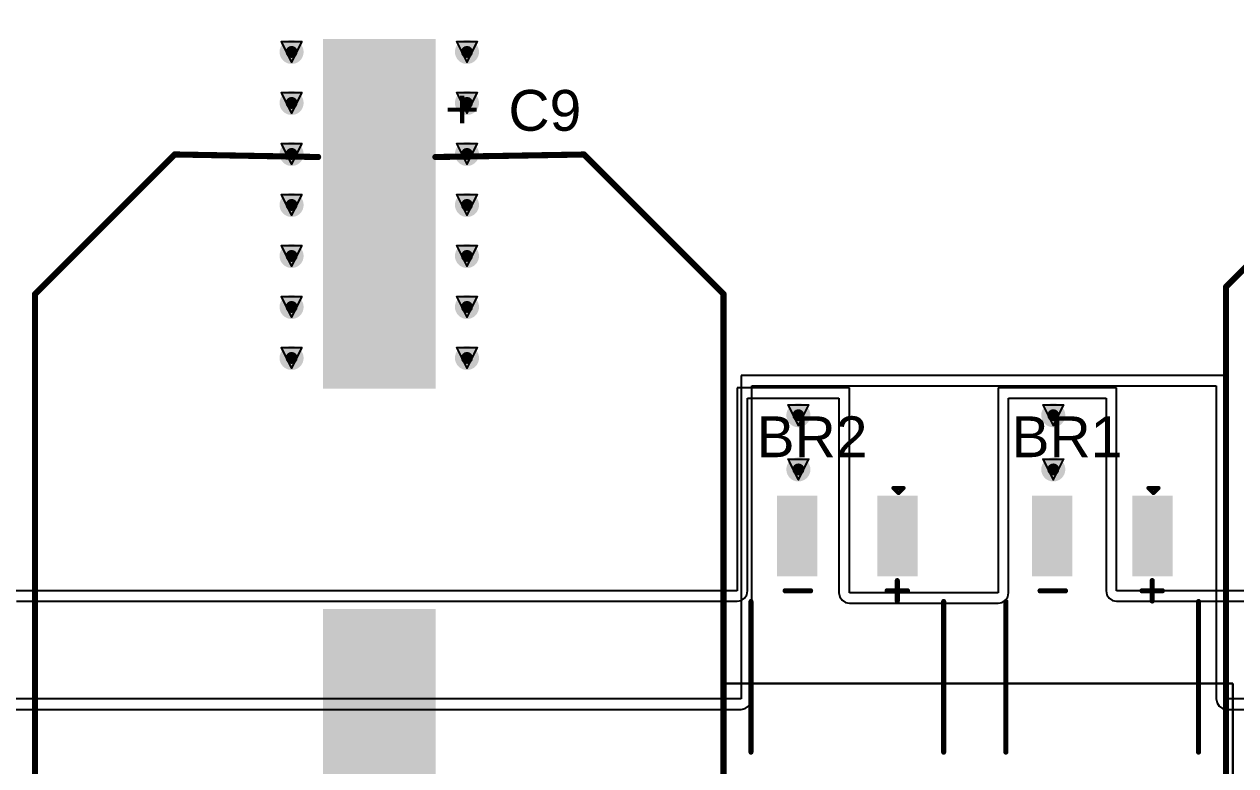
# Model space of a CAD drawing. Header units: inches. Extents: x -89 to 427, y -87 to 99.
# Drawn here: x -23.65 to 6.53, y 47.05 to 65.52 of the extents above; entities that cross this region are included whole.
import ezdxf

# ---------------------------------------------------------------- set-up
doc = ezdxf.new("R2010")
doc.units = ezdxf.units.IN
for name, color, linetype in [('Board_Outline', 56, 'Continuous'), ('Bottom Layer', 5, 'Continuous'), ('Drill Drawing', 1, 'Continuous'), ('Top Layer', 1, 'Continuous'), ('Top Overlay', 2, 'Continuous'), ('Top Paste', 8, 'Continuous'), ('Top Solder', 216, 'Continuous'), ('Via Holes', 16, 'Continuous')]:
    doc.layers.add(name, color=color, linetype=linetype)
doc.styles.add('Arial', font='', dxfattribs={"height": 0.2})
doc.styles.get('Arial').set_extended_font_data('Arial')

msp = doc.modelspace()

# ---------------------------------------------------------------- hatches: boundary and pattern name
at = {"layer": 'Bottom Layer'}
h = msp.add_hatch(color=5, dxfattribs=at)
edge = h.paths.add_edge_path()
edge.add_arc((-16.993, 64.828), 0.3, 0, 360)
h = msp.add_hatch(color=5, dxfattribs=at)
edge = h.paths.add_edge_path()
edge.add_arc((-12.624, 64.828), 0.3, 0, 360)
h = msp.add_hatch(color=5, dxfattribs=at)
edge = h.paths.add_edge_path()
edge.add_arc((-16.993, 63.558), 0.3, 0, 360)
h = msp.add_hatch(color=5, dxfattribs=at)
edge = h.paths.add_edge_path()
edge.add_arc((-12.624, 63.558), 0.3, 0, 360)
h = msp.add_hatch(color=5, dxfattribs=at)
edge = h.paths.add_edge_path()
edge.add_arc((-16.993, 62.288), 0.3, 0, 360)
h = msp.add_hatch(color=5, dxfattribs=at)
edge = h.paths.add_edge_path()
edge.add_arc((-12.624, 62.288), 0.3, 0, 360)
h = msp.add_hatch(color=5, dxfattribs=at)
edge = h.paths.add_edge_path()
edge.add_arc((-16.993, 61.018), 0.3, 0, 360)
h = msp.add_hatch(color=5, dxfattribs=at)
edge = h.paths.add_edge_path()
edge.add_arc((-12.624, 61.018), 0.3, 0, 360)
h = msp.add_hatch(color=5, dxfattribs=at)
edge = h.paths.add_edge_path()
edge.add_arc((-16.993, 59.748), 0.3, 0, 360)
h = msp.add_hatch(color=5, dxfattribs=at)
edge = h.paths.add_edge_path()
edge.add_arc((-12.624, 59.748), 0.3, 0, 360)
h = msp.add_hatch(color=5, dxfattribs=at)
edge = h.paths.add_edge_path()
edge.add_arc((-16.993, 58.478), 0.3, 0, 360)
h = msp.add_hatch(color=5, dxfattribs=at)
edge = h.paths.add_edge_path()
edge.add_arc((-12.624, 58.478), 0.3, 0, 360)
h = msp.add_hatch(color=5, dxfattribs=at)
edge = h.paths.add_edge_path()
edge.add_arc((-16.993, 57.208), 0.3, 0, 360)
h = msp.add_hatch(color=5, dxfattribs=at)
edge = h.paths.add_edge_path()
edge.add_arc((-12.624, 57.208), 0.3, 0, 360)
h = msp.add_hatch(color=5, dxfattribs=at)
edge = h.paths.add_edge_path()
edge.add_arc((-4.369, 55.782), 0.3, 0, 360)
h = msp.add_hatch(color=5, dxfattribs=at)
edge = h.paths.add_edge_path()
edge.add_arc((1.981, 55.782), 0.3, 0, 360)
h = msp.add_hatch(color=5, dxfattribs=at)
edge = h.paths.add_edge_path()
edge.add_arc((-4.369, 54.432), 0.3, 0, 360)
h = msp.add_hatch(color=5, dxfattribs=at)
edge = h.paths.add_edge_path()
edge.add_arc((1.981, 54.432), 0.3, 0, 360)
at = {"layer": 'Top Layer'}
h = msp.add_hatch(color=1, dxfattribs=at)
edge = h.paths.add_edge_path()
edge.add_arc((-16.993, 64.828), 0.3, 0, 360)
for points in [[(-13.508, 65.046), (-13.508, 56.546), (-16.108, 56.546), (-16.108, 65.046)], [(-4, 53.676), (-4, 51.876), (-4.8, 51.876), (-4.8, 53.676)], [(-1.5, 53.676), (-1.5, 51.876), (-2.3, 51.876), (-2.3, 53.676)], [(2.35, 53.676), (2.35, 51.876), (1.55, 51.876), (1.55, 53.676)], [(4.85, 53.676), (4.85, 51.876), (4.05, 51.876), (4.05, 53.676)], [(-13.508, 50.859), (-13.508, 42.359), (-16.108, 42.359), (-16.108, 50.859)]]:
    msp.add_hatch(color=1, dxfattribs=at).paths.add_polyline_path(points)
h = msp.add_hatch(color=1, dxfattribs=at)
edge = h.paths.add_edge_path()
edge.add_arc((-12.624, 64.828), 0.3, 0, 360)
h = msp.add_hatch(color=1, dxfattribs=at)
edge = h.paths.add_edge_path()
edge.add_arc((-16.993, 63.558), 0.3, 0, 360)
h = msp.add_hatch(color=1, dxfattribs=at)
edge = h.paths.add_edge_path()
edge.add_arc((-12.624, 63.558), 0.3, 0, 360)
h = msp.add_hatch(color=1, dxfattribs=at)
edge = h.paths.add_edge_path()
edge.add_arc((-16.993, 62.288), 0.3, 0, 360)
h = msp.add_hatch(color=1, dxfattribs=at)
edge = h.paths.add_edge_path()
edge.add_arc((-12.624, 62.288), 0.3, 0, 360)
h = msp.add_hatch(color=1, dxfattribs=at)
edge = h.paths.add_edge_path()
edge.add_arc((-16.993, 61.018), 0.3, 0, 360)
h = msp.add_hatch(color=1, dxfattribs=at)
edge = h.paths.add_edge_path()
edge.add_arc((-12.624, 61.018), 0.3, 0, 360)
h = msp.add_hatch(color=1, dxfattribs=at)
edge = h.paths.add_edge_path()
edge.add_arc((-16.993, 59.748), 0.3, 0, 360)
h = msp.add_hatch(color=1, dxfattribs=at)
edge = h.paths.add_edge_path()
edge.add_arc((-12.624, 59.748), 0.3, 0, 360)
h = msp.add_hatch(color=1, dxfattribs=at)
edge = h.paths.add_edge_path()
edge.add_arc((-16.993, 58.478), 0.3, 0, 360)
h = msp.add_hatch(color=1, dxfattribs=at)
edge = h.paths.add_edge_path()
edge.add_arc((-12.624, 58.478), 0.3, 0, 360)
h = msp.add_hatch(color=1, dxfattribs=at)
edge = h.paths.add_edge_path()
edge.add_arc((-16.993, 57.208), 0.3, 0, 360)
h = msp.add_hatch(color=1, dxfattribs=at)
edge = h.paths.add_edge_path()
edge.add_arc((-12.624, 57.208), 0.3, 0, 360)
h = msp.add_hatch(color=1, dxfattribs=at)
edge = h.paths.add_edge_path()
edge.add_arc((-4.369, 55.782), 0.3, 0, 360)
h = msp.add_hatch(color=1, dxfattribs=at)
edge = h.paths.add_edge_path()
edge.add_arc((1.981, 55.782), 0.3, 0, 360)
h = msp.add_hatch(color=1, dxfattribs=at)
edge = h.paths.add_edge_path()
edge.add_arc((-4.369, 54.432), 0.3, 0, 360)
h = msp.add_hatch(color=1, dxfattribs=at)
edge = h.paths.add_edge_path()
edge.add_arc((1.981, 54.432), 0.3, 0, 360)
at = {"layer": 'Top Paste'}
for points in [[(-13.508, 65.046), (-13.508, 56.546), (-16.108, 56.546), (-16.108, 65.046)], [(-4, 53.676), (-4, 51.876), (-4.8, 51.876), (-4.8, 53.676)], [(-1.5, 53.676), (-1.5, 51.876), (-2.3, 51.876), (-2.3, 53.676)], [(2.35, 53.676), (2.35, 51.876), (1.55, 51.876), (1.55, 53.676)], [(4.85, 53.676), (4.85, 51.876), (4.05, 51.876), (4.05, 53.676)], [(-13.508, 50.859), (-13.508, 42.359), (-16.108, 42.359), (-16.108, 50.859)]]:
    msp.add_hatch(color=8, dxfattribs=at).paths.add_polyline_path(points)
at = {"layer": 'Top Solder'}
for points in [[(-13.407, 65.147), (-13.407, 56.444), (-16.21, 56.444), (-16.21, 65.147)], [(-3.898, 53.778), (-3.898, 51.774), (-4.901, 51.774), (-4.901, 53.778)], [(-1.398, 53.778), (-1.398, 51.774), (-2.401, 51.774), (-2.401, 53.778)], [(2.452, 53.778), (2.452, 51.774), (1.449, 51.774), (1.449, 53.778)], [(4.952, 53.778), (4.952, 51.774), (3.949, 51.774), (3.949, 53.778)], [(-13.407, 50.961), (-13.407, 42.257), (-16.21, 42.257), (-16.21, 50.961)]]:
    msp.add_hatch(color=216, dxfattribs=at).paths.add_polyline_path(points)
at = {"layer": 'Via Holes'}
h = msp.add_hatch(color=7, dxfattribs=at)
edge = h.paths.add_edge_path()
edge.add_arc((-16.993, 64.828), 0.15, 0, 360)
h = msp.add_hatch(color=7, dxfattribs=at)
edge = h.paths.add_edge_path()
edge.add_arc((-12.624, 64.828), 0.15, 0, 360)
h = msp.add_hatch(color=7, dxfattribs=at)
edge = h.paths.add_edge_path()
edge.add_arc((-16.993, 63.558), 0.15, 0, 360)
h = msp.add_hatch(color=7, dxfattribs=at)
edge = h.paths.add_edge_path()
edge.add_arc((-12.624, 63.558), 0.15, 0, 360)
h = msp.add_hatch(color=7, dxfattribs=at)
edge = h.paths.add_edge_path()
edge.add_arc((-16.993, 62.288), 0.15, 0, 360)
h = msp.add_hatch(color=7, dxfattribs=at)
edge = h.paths.add_edge_path()
edge.add_arc((-12.624, 62.288), 0.15, 0, 360)
h = msp.add_hatch(color=7, dxfattribs=at)
edge = h.paths.add_edge_path()
edge.add_arc((-16.993, 61.018), 0.15, 0, 360)
h = msp.add_hatch(color=7, dxfattribs=at)
edge = h.paths.add_edge_path()
edge.add_arc((-12.624, 61.018), 0.15, 0, 360)
h = msp.add_hatch(color=7, dxfattribs=at)
edge = h.paths.add_edge_path()
edge.add_arc((-16.993, 59.748), 0.15, 0, 360)
h = msp.add_hatch(color=7, dxfattribs=at)
edge = h.paths.add_edge_path()
edge.add_arc((-12.624, 59.748), 0.15, 0, 360)
h = msp.add_hatch(color=7, dxfattribs=at)
edge = h.paths.add_edge_path()
edge.add_arc((-16.993, 58.478), 0.15, 0, 360)
h = msp.add_hatch(color=7, dxfattribs=at)
edge = h.paths.add_edge_path()
edge.add_arc((-12.624, 58.478), 0.15, 0, 360)
h = msp.add_hatch(color=7, dxfattribs=at)
edge = h.paths.add_edge_path()
edge.add_arc((-16.993, 57.208), 0.15, 0, 360)
h = msp.add_hatch(color=7, dxfattribs=at)
edge = h.paths.add_edge_path()
edge.add_arc((-12.624, 57.208), 0.15, 0, 360)
h = msp.add_hatch(color=7, dxfattribs=at)
edge = h.paths.add_edge_path()
edge.add_arc((-4.369, 55.782), 0.15, 0, 360)
h = msp.add_hatch(color=7, dxfattribs=at)
edge = h.paths.add_edge_path()
edge.add_arc((1.981, 55.782), 0.15, 0, 360)
h = msp.add_hatch(color=7, dxfattribs=at)
edge = h.paths.add_edge_path()
edge.add_arc((-4.369, 54.432), 0.15, 0, 360)
h = msp.add_hatch(color=7, dxfattribs=at)
edge = h.paths.add_edge_path()
edge.add_arc((1.981, 54.432), 0.15, 0, 360)

# ---------------------------------------------------------------- linework, layer by layer
at = {"layer": 'Board_Outline'}
msp.add_lwpolyline([(87.312, 0, 0.254, 0.254, 1), (-87.312, 0, 0.254, 0.254, 1)], format="xyseb", close=True, dxfattribs=at)
at = {"layer": 'Bottom Layer'}
for p, q in [((6.299, 56.769), (-5.791, 56.769)), ((-5.791, 56.769), (-5.791, 48.717)), ((6.299, 48.717), (6.299, 56.769)), ((-5.532, 48.717), (-5.532, 56.51)), ((-5.532, 56.51), (6.04, 56.51)), ((6.04, 56.51), (6.04, 48.717)), ((-5.791, 48.717), (-41.377, 48.717)), ((-5.608, 48.534), (-5.552, 48.618)), ((-5.552, 48.618), (-5.532, 48.717)), ((6.04, 48.717), (6.06, 48.618)), ((6.06, 48.618), (6.116, 48.534)), ((44.094, 48.717), (6.299, 48.717)), ((-41.377, 48.458), (-5.791, 48.458)), ((-5.791, 48.458), (-5.692, 48.478)), ((-5.692, 48.478), (-5.608, 48.534)), ((6.116, 48.534), (6.2, 48.478)), ((6.2, 48.478), (6.299, 48.458)), ((6.299, 48.458), (44.094, 48.458))]:
    msp.add_line(p, q, dxfattribs=at)
at = {"layer": 'Drill Drawing'}
for points in [[(-17.247, 65.082, 0.0508, 0.0508, 0), (-16.739, 65.082, 0.0508, 0.0508, 0)], [(-17.247, 65.082, 0.0508, 0.0508, 0), (-16.993, 64.574, 0.0508, 0.0508, 0)], [(-16.993, 64.574, 0.0508, 0.0508, 0), (-16.739, 65.082, 0.0508, 0.0508, 0)], [(-12.878, 65.082, 0.0508, 0.0508, 0), (-12.37, 65.082, 0.0508, 0.0508, 0)], [(-12.878, 65.082, 0.0508, 0.0508, 0), (-12.624, 64.574, 0.0508, 0.0508, 0)], [(-12.624, 64.574, 0.0508, 0.0508, 0), (-12.37, 65.082, 0.0508, 0.0508, 0)], [(-17.247, 63.812, 0.0508, 0.0508, 0), (-16.739, 63.812, 0.0508, 0.0508, 0)], [(-17.247, 63.812, 0.0508, 0.0508, 0), (-16.993, 63.304, 0.0508, 0.0508, 0)], [(-16.993, 63.304, 0.0508, 0.0508, 0), (-16.739, 63.812, 0.0508, 0.0508, 0)], [(-12.878, 63.812, 0.0508, 0.0508, 0), (-12.37, 63.812, 0.0508, 0.0508, 0)], [(-12.878, 63.812, 0.0508, 0.0508, 0), (-12.624, 63.304, 0.0508, 0.0508, 0)], [(-12.624, 63.304, 0.0508, 0.0508, 0), (-12.37, 63.812, 0.0508, 0.0508, 0)], [(-17.247, 62.542, 0.0508, 0.0508, 0), (-16.739, 62.542, 0.0508, 0.0508, 0)], [(-17.247, 62.542, 0.0508, 0.0508, 0), (-16.993, 62.034, 0.0508, 0.0508, 0)], [(-16.993, 62.034, 0.0508, 0.0508, 0), (-16.739, 62.542, 0.0508, 0.0508, 0)], [(-12.878, 62.542, 0.0508, 0.0508, 0), (-12.37, 62.542, 0.0508, 0.0508, 0)], [(-12.878, 62.542, 0.0508, 0.0508, 0), (-12.624, 62.034, 0.0508, 0.0508, 0)], [(-12.624, 62.034, 0.0508, 0.0508, 0), (-12.37, 62.542, 0.0508, 0.0508, 0)], [(-17.247, 61.272, 0.0508, 0.0508, 0), (-16.739, 61.272, 0.0508, 0.0508, 0)], [(-17.247, 61.272, 0.0508, 0.0508, 0), (-16.993, 60.764, 0.0508, 0.0508, 0)], [(-16.993, 60.764, 0.0508, 0.0508, 0), (-16.739, 61.272, 0.0508, 0.0508, 0)], [(-12.878, 61.272, 0.0508, 0.0508, 0), (-12.37, 61.272, 0.0508, 0.0508, 0)], [(-12.878, 61.272, 0.0508, 0.0508, 0), (-12.624, 60.764, 0.0508, 0.0508, 0)], [(-12.624, 60.764, 0.0508, 0.0508, 0), (-12.37, 61.272, 0.0508, 0.0508, 0)], [(-17.247, 60.002, 0.0508, 0.0508, 0), (-16.739, 60.002, 0.0508, 0.0508, 0)], [(-17.247, 60.002, 0.0508, 0.0508, 0), (-16.993, 59.494, 0.0508, 0.0508, 0)], [(-16.993, 59.494, 0.0508, 0.0508, 0), (-16.739, 60.002, 0.0508, 0.0508, 0)], [(-12.878, 60.002, 0.0508, 0.0508, 0), (-12.37, 60.002, 0.0508, 0.0508, 0)], [(-12.878, 60.002, 0.0508, 0.0508, 0), (-12.624, 59.494, 0.0508, 0.0508, 0)], [(-12.624, 59.494, 0.0508, 0.0508, 0), (-12.37, 60.002, 0.0508, 0.0508, 0)], [(-17.247, 58.732, 0.0508, 0.0508, 0), (-16.739, 58.732, 0.0508, 0.0508, 0)], [(-17.247, 58.732, 0.0508, 0.0508, 0), (-16.993, 58.224, 0.0508, 0.0508, 0)], [(-16.993, 58.224, 0.0508, 0.0508, 0), (-16.739, 58.732, 0.0508, 0.0508, 0)], [(-12.878, 58.732, 0.0508, 0.0508, 0), (-12.37, 58.732, 0.0508, 0.0508, 0)], [(-12.878, 58.732, 0.0508, 0.0508, 0), (-12.624, 58.224, 0.0508, 0.0508, 0)], [(-12.624, 58.224, 0.0508, 0.0508, 0), (-12.37, 58.732, 0.0508, 0.0508, 0)], [(-17.247, 57.462, 0.0508, 0.0508, 0), (-16.739, 57.462, 0.0508, 0.0508, 0)], [(-17.247, 57.462, 0.0508, 0.0508, 0), (-16.993, 56.954, 0.0508, 0.0508, 0)], [(-16.993, 56.954, 0.0508, 0.0508, 0), (-16.739, 57.462, 0.0508, 0.0508, 0)], [(-12.878, 57.462, 0.0508, 0.0508, 0), (-12.37, 57.462, 0.0508, 0.0508, 0)], [(-12.878, 57.462, 0.0508, 0.0508, 0), (-12.624, 56.954, 0.0508, 0.0508, 0)], [(-12.624, 56.954, 0.0508, 0.0508, 0), (-12.37, 57.462, 0.0508, 0.0508, 0)], [(-4.623, 56.036, 0.0508, 0.0508, 0), (-4.115, 56.036, 0.0508, 0.0508, 0)], [(-4.623, 56.036, 0.0508, 0.0508, 0), (-4.369, 55.528, 0.0508, 0.0508, 0)], [(-4.369, 55.528, 0.0508, 0.0508, 0), (-4.115, 56.036, 0.0508, 0.0508, 0)], [(1.727, 56.036, 0.0508, 0.0508, 0), (2.235, 56.036, 0.0508, 0.0508, 0)], [(1.727, 56.036, 0.0508, 0.0508, 0), (1.981, 55.528, 0.0508, 0.0508, 0)], [(1.981, 55.528, 0.0508, 0.0508, 0), (2.235, 56.036, 0.0508, 0.0508, 0)], [(-4.623, 54.686, 0.0508, 0.0508, 0), (-4.115, 54.686, 0.0508, 0.0508, 0)], [(-4.623, 54.686, 0.0508, 0.0508, 0), (-4.369, 54.178, 0.0508, 0.0508, 0)], [(-4.369, 54.178, 0.0508, 0.0508, 0), (-4.115, 54.686, 0.0508, 0.0508, 0)], [(1.727, 54.686, 0.0508, 0.0508, 0), (2.235, 54.686, 0.0508, 0.0508, 0)], [(1.727, 54.686, 0.0508, 0.0508, 0), (1.981, 54.178, 0.0508, 0.0508, 0)], [(1.981, 54.178, 0.0508, 0.0508, 0), (2.235, 54.686, 0.0508, 0.0508, 0)]]:
    msp.add_lwpolyline(points, format="xyseb", dxfattribs=at)
for points in [[(-17.259, 65.082, 0.0254, 0.0254, 1), (-17.234, 65.082, 0.0254, 0.0254, 1)], [(-17.259, 65.082, 0.0254, 0.0254, 1), (-17.234, 65.082, 0.0254, 0.0254, 1)], [(-16.751, 65.082, 0.0254, 0.0254, 1), (-16.726, 65.082, 0.0254, 0.0254, 1)], [(-16.751, 65.082, 0.0254, 0.0254, 1), (-16.726, 65.082, 0.0254, 0.0254, 1)], [(-12.89, 65.082, 0.0254, 0.0254, 1), (-12.865, 65.082, 0.0254, 0.0254, 1)], [(-12.89, 65.082, 0.0254, 0.0254, 1), (-12.865, 65.082, 0.0254, 0.0254, 1)], [(-12.383, 65.082, 0.0254, 0.0254, 1), (-12.357, 65.082, 0.0254, 0.0254, 1)], [(-12.383, 65.082, 0.0254, 0.0254, 1), (-12.357, 65.082, 0.0254, 0.0254, 1)], [(-17.005, 64.574, 0.0254, 0.0254, 1), (-16.98, 64.574, 0.0254, 0.0254, 1)], [(-17.005, 64.574, 0.0254, 0.0254, 1), (-16.98, 64.574, 0.0254, 0.0254, 1)], [(-12.636, 64.574, 0.0254, 0.0254, 1), (-12.611, 64.574, 0.0254, 0.0254, 1)], [(-12.636, 64.574, 0.0254, 0.0254, 1), (-12.611, 64.574, 0.0254, 0.0254, 1)], [(-17.259, 63.812, 0.0254, 0.0254, 1), (-17.234, 63.812, 0.0254, 0.0254, 1)], [(-17.259, 63.812, 0.0254, 0.0254, 1), (-17.234, 63.812, 0.0254, 0.0254, 1)], [(-16.751, 63.812, 0.0254, 0.0254, 1), (-16.726, 63.812, 0.0254, 0.0254, 1)], [(-16.751, 63.812, 0.0254, 0.0254, 1), (-16.726, 63.812, 0.0254, 0.0254, 1)], [(-12.89, 63.812, 0.0254, 0.0254, 1), (-12.865, 63.812, 0.0254, 0.0254, 1)], [(-12.89, 63.812, 0.0254, 0.0254, 1), (-12.865, 63.812, 0.0254, 0.0254, 1)], [(-12.383, 63.812, 0.0254, 0.0254, 1), (-12.357, 63.812, 0.0254, 0.0254, 1)], [(-12.383, 63.812, 0.0254, 0.0254, 1), (-12.357, 63.812, 0.0254, 0.0254, 1)], [(-17.005, 63.304, 0.0254, 0.0254, 1), (-16.98, 63.304, 0.0254, 0.0254, 1)], [(-17.005, 63.304, 0.0254, 0.0254, 1), (-16.98, 63.304, 0.0254, 0.0254, 1)], [(-12.636, 63.304, 0.0254, 0.0254, 1), (-12.611, 63.304, 0.0254, 0.0254, 1)], [(-12.636, 63.304, 0.0254, 0.0254, 1), (-12.611, 63.304, 0.0254, 0.0254, 1)], [(-17.259, 62.542, 0.0254, 0.0254, 1), (-17.234, 62.542, 0.0254, 0.0254, 1)], [(-17.259, 62.542, 0.0254, 0.0254, 1), (-17.234, 62.542, 0.0254, 0.0254, 1)], [(-16.751, 62.542, 0.0254, 0.0254, 1), (-16.726, 62.542, 0.0254, 0.0254, 1)], [(-16.751, 62.542, 0.0254, 0.0254, 1), (-16.726, 62.542, 0.0254, 0.0254, 1)], [(-12.89, 62.542, 0.0254, 0.0254, 1), (-12.865, 62.542, 0.0254, 0.0254, 1)], [(-12.89, 62.542, 0.0254, 0.0254, 1), (-12.865, 62.542, 0.0254, 0.0254, 1)], [(-12.383, 62.542, 0.0254, 0.0254, 1), (-12.357, 62.542, 0.0254, 0.0254, 1)], [(-12.383, 62.542, 0.0254, 0.0254, 1), (-12.357, 62.542, 0.0254, 0.0254, 1)], [(-17.005, 62.034, 0.0254, 0.0254, 1), (-16.98, 62.034, 0.0254, 0.0254, 1)], [(-17.005, 62.034, 0.0254, 0.0254, 1), (-16.98, 62.034, 0.0254, 0.0254, 1)], [(-12.636, 62.034, 0.0254, 0.0254, 1), (-12.611, 62.034, 0.0254, 0.0254, 1)], [(-12.636, 62.034, 0.0254, 0.0254, 1), (-12.611, 62.034, 0.0254, 0.0254, 1)], [(-17.259, 61.272, 0.0254, 0.0254, 1), (-17.234, 61.272, 0.0254, 0.0254, 1)], [(-17.259, 61.272, 0.0254, 0.0254, 1), (-17.234, 61.272, 0.0254, 0.0254, 1)], [(-16.751, 61.272, 0.0254, 0.0254, 1), (-16.726, 61.272, 0.0254, 0.0254, 1)], [(-16.751, 61.272, 0.0254, 0.0254, 1), (-16.726, 61.272, 0.0254, 0.0254, 1)], [(-12.89, 61.272, 0.0254, 0.0254, 1), (-12.865, 61.272, 0.0254, 0.0254, 1)], [(-12.89, 61.272, 0.0254, 0.0254, 1), (-12.865, 61.272, 0.0254, 0.0254, 1)], [(-12.383, 61.272, 0.0254, 0.0254, 1), (-12.357, 61.272, 0.0254, 0.0254, 1)], [(-12.383, 61.272, 0.0254, 0.0254, 1), (-12.357, 61.272, 0.0254, 0.0254, 1)], [(-17.005, 60.764, 0.0254, 0.0254, 1), (-16.98, 60.764, 0.0254, 0.0254, 1)], [(-17.005, 60.764, 0.0254, 0.0254, 1), (-16.98, 60.764, 0.0254, 0.0254, 1)], [(-12.636, 60.764, 0.0254, 0.0254, 1), (-12.611, 60.764, 0.0254, 0.0254, 1)], [(-12.636, 60.764, 0.0254, 0.0254, 1), (-12.611, 60.764, 0.0254, 0.0254, 1)], [(-17.259, 60.002, 0.0254, 0.0254, 1), (-17.234, 60.002, 0.0254, 0.0254, 1)], [(-17.259, 60.002, 0.0254, 0.0254, 1), (-17.234, 60.002, 0.0254, 0.0254, 1)], [(-16.751, 60.002, 0.0254, 0.0254, 1), (-16.726, 60.002, 0.0254, 0.0254, 1)], [(-16.751, 60.002, 0.0254, 0.0254, 1), (-16.726, 60.002, 0.0254, 0.0254, 1)], [(-12.89, 60.002, 0.0254, 0.0254, 1), (-12.865, 60.002, 0.0254, 0.0254, 1)], [(-12.89, 60.002, 0.0254, 0.0254, 1), (-12.865, 60.002, 0.0254, 0.0254, 1)], [(-12.383, 60.002, 0.0254, 0.0254, 1), (-12.357, 60.002, 0.0254, 0.0254, 1)], [(-12.383, 60.002, 0.0254, 0.0254, 1), (-12.357, 60.002, 0.0254, 0.0254, 1)], [(-17.005, 59.494, 0.0254, 0.0254, 1), (-16.98, 59.494, 0.0254, 0.0254, 1)], [(-17.005, 59.494, 0.0254, 0.0254, 1), (-16.98, 59.494, 0.0254, 0.0254, 1)], [(-12.636, 59.494, 0.0254, 0.0254, 1), (-12.611, 59.494, 0.0254, 0.0254, 1)], [(-12.636, 59.494, 0.0254, 0.0254, 1), (-12.611, 59.494, 0.0254, 0.0254, 1)], [(-17.259, 58.732, 0.0254, 0.0254, 1), (-17.234, 58.732, 0.0254, 0.0254, 1)], [(-17.259, 58.732, 0.0254, 0.0254, 1), (-17.234, 58.732, 0.0254, 0.0254, 1)], [(-16.751, 58.732, 0.0254, 0.0254, 1), (-16.726, 58.732, 0.0254, 0.0254, 1)], [(-16.751, 58.732, 0.0254, 0.0254, 1), (-16.726, 58.732, 0.0254, 0.0254, 1)], [(-12.89, 58.732, 0.0254, 0.0254, 1), (-12.865, 58.732, 0.0254, 0.0254, 1)], [(-12.89, 58.732, 0.0254, 0.0254, 1), (-12.865, 58.732, 0.0254, 0.0254, 1)], [(-12.383, 58.732, 0.0254, 0.0254, 1), (-12.357, 58.732, 0.0254, 0.0254, 1)], [(-12.383, 58.732, 0.0254, 0.0254, 1), (-12.357, 58.732, 0.0254, 0.0254, 1)], [(-17.005, 58.224, 0.0254, 0.0254, 1), (-16.98, 58.224, 0.0254, 0.0254, 1)], [(-17.005, 58.224, 0.0254, 0.0254, 1), (-16.98, 58.224, 0.0254, 0.0254, 1)], [(-12.636, 58.224, 0.0254, 0.0254, 1), (-12.611, 58.224, 0.0254, 0.0254, 1)], [(-12.636, 58.224, 0.0254, 0.0254, 1), (-12.611, 58.224, 0.0254, 0.0254, 1)], [(-17.259, 57.462, 0.0254, 0.0254, 1), (-17.234, 57.462, 0.0254, 0.0254, 1)], [(-17.259, 57.462, 0.0254, 0.0254, 1), (-17.234, 57.462, 0.0254, 0.0254, 1)], [(-16.751, 57.462, 0.0254, 0.0254, 1), (-16.726, 57.462, 0.0254, 0.0254, 1)], [(-16.751, 57.462, 0.0254, 0.0254, 1), (-16.726, 57.462, 0.0254, 0.0254, 1)], [(-12.89, 57.462, 0.0254, 0.0254, 1), (-12.865, 57.462, 0.0254, 0.0254, 1)], [(-12.89, 57.462, 0.0254, 0.0254, 1), (-12.865, 57.462, 0.0254, 0.0254, 1)], [(-12.383, 57.462, 0.0254, 0.0254, 1), (-12.357, 57.462, 0.0254, 0.0254, 1)], [(-12.383, 57.462, 0.0254, 0.0254, 1), (-12.357, 57.462, 0.0254, 0.0254, 1)], [(-17.005, 56.954, 0.0254, 0.0254, 1), (-16.98, 56.954, 0.0254, 0.0254, 1)], [(-17.005, 56.954, 0.0254, 0.0254, 1), (-16.98, 56.954, 0.0254, 0.0254, 1)], [(-12.636, 56.954, 0.0254, 0.0254, 1), (-12.611, 56.954, 0.0254, 0.0254, 1)], [(-12.636, 56.954, 0.0254, 0.0254, 1), (-12.611, 56.954, 0.0254, 0.0254, 1)], [(-4.636, 56.036, 0.0254, 0.0254, 1), (-4.61, 56.036, 0.0254, 0.0254, 1)], [(-4.636, 56.036, 0.0254, 0.0254, 1), (-4.61, 56.036, 0.0254, 0.0254, 1)], [(-4.128, 56.036, 0.0254, 0.0254, 1), (-4.102, 56.036, 0.0254, 0.0254, 1)], [(-4.128, 56.036, 0.0254, 0.0254, 1), (-4.102, 56.036, 0.0254, 0.0254, 1)], [(1.714, 56.036, 0.0254, 0.0254, 1), (1.74, 56.036, 0.0254, 0.0254, 1)], [(1.714, 56.036, 0.0254, 0.0254, 1), (1.74, 56.036, 0.0254, 0.0254, 1)], [(2.223, 56.036, 0.0254, 0.0254, 1), (2.248, 56.036, 0.0254, 0.0254, 1)], [(2.223, 56.036, 0.0254, 0.0254, 1), (2.248, 56.036, 0.0254, 0.0254, 1)], [(-4.381, 55.528, 0.0254, 0.0254, 1), (-4.356, 55.528, 0.0254, 0.0254, 1)], [(-4.381, 55.528, 0.0254, 0.0254, 1), (-4.356, 55.528, 0.0254, 0.0254, 1)], [(1.968, 55.528, 0.0254, 0.0254, 1), (1.994, 55.528, 0.0254, 0.0254, 1)], [(1.968, 55.528, 0.0254, 0.0254, 1), (1.994, 55.528, 0.0254, 0.0254, 1)], [(-4.636, 54.686, 0.0254, 0.0254, 1), (-4.61, 54.686, 0.0254, 0.0254, 1)], [(-4.636, 54.686, 0.0254, 0.0254, 1), (-4.61, 54.686, 0.0254, 0.0254, 1)], [(-4.128, 54.686, 0.0254, 0.0254, 1), (-4.102, 54.686, 0.0254, 0.0254, 1)], [(-4.128, 54.686, 0.0254, 0.0254, 1), (-4.102, 54.686, 0.0254, 0.0254, 1)], [(1.714, 54.686, 0.0254, 0.0254, 1), (1.74, 54.686, 0.0254, 0.0254, 1)], [(1.714, 54.686, 0.0254, 0.0254, 1), (1.74, 54.686, 0.0254, 0.0254, 1)], [(2.223, 54.686, 0.0254, 0.0254, 1), (2.248, 54.686, 0.0254, 0.0254, 1)], [(2.223, 54.686, 0.0254, 0.0254, 1), (2.248, 54.686, 0.0254, 0.0254, 1)], [(-4.381, 54.178, 0.0254, 0.0254, 1), (-4.356, 54.178, 0.0254, 0.0254, 1)], [(-4.381, 54.178, 0.0254, 0.0254, 1), (-4.356, 54.178, 0.0254, 0.0254, 1)], [(1.968, 54.178, 0.0254, 0.0254, 1), (1.994, 54.178, 0.0254, 0.0254, 1)], [(1.968, 54.178, 0.0254, 0.0254, 1), (1.994, 54.178, 0.0254, 0.0254, 1)]]:
    msp.add_lwpolyline(points, format="xyseb", close=True, dxfattribs=at)
at = {"layer": 'Top Layer'}
for p, q in [((-3.099, 56.464), (-5.893, 56.464)), ((-5.893, 56.464), (-5.893, 51.41)), ((-3.099, 51.359), (-3.099, 56.464)), ((3.556, 56.464), (0.61, 56.464)), ((0.61, 56.464), (0.61, 51.359)), ((3.556, 51.41), (3.556, 56.464)), ((-5.634, 51.41), (-5.634, 56.205)), ((-5.634, 56.205), (-3.358, 56.205)), ((-3.358, 56.205), (-3.358, 51.359)), ((0.869, 51.359), (0.869, 56.205)), ((0.869, 56.205), (3.297, 56.205)), ((3.297, 56.205), (3.297, 51.41)), ((-5.893, 51.41), (-24.105, 51.41)), ((-5.71, 51.226), (-5.654, 51.31)), ((-5.654, 51.31), (-5.634, 51.41)), ((-3.358, 51.359), (-3.338, 51.26)), ((0.61, 51.359), (-3.099, 51.359)), ((0.849, 51.26), (0.869, 51.359)), ((3.297, 51.41), (3.317, 51.31)), ((3.317, 51.31), (3.373, 51.226)), ((24.232, 51.41), (3.556, 51.41)), ((-23.846, 51.151), (-5.893, 51.151)), ((-5.893, 51.151), (-5.794, 51.17)), ((-5.794, 51.17), (-5.71, 51.226)), ((-3.338, 51.26), (-3.282, 51.176)), ((-3.282, 51.176), (-3.198, 51.12)), ((-3.198, 51.12), (-3.099, 51.1)), ((-3.099, 51.1), (0.61, 51.1)), ((0.61, 51.1), (0.709, 51.12)), ((0.709, 51.12), (0.793, 51.176)), ((0.793, 51.176), (0.849, 51.26)), ((3.373, 51.226), (3.457, 51.17)), ((3.457, 51.17), (3.556, 51.151)), ((3.556, 51.151), (23.973, 51.151)), ((-6.248, 49.098), (6.452, 49.098)), ((-6.248, 36.627), (-6.248, 49.098)), ((6.452, 49.098), (-6.248, 49.098)), ((-6.248, 49.098), (-6.248, 36.627)), ((6.452, 49.098), (6.452, 36.627)), ((6.452, 36.627), (6.452, 49.098))]:
    msp.add_line(p, q, dxfattribs=at)
at = {"layer": 'Top Overlay'}
for points in [[(6.283, 58.976, 0.152, 0.152, 0), (9.759, 62.453, 0.152, 0.152, 0)], [(-23.384, 58.798, 0.152, 0.152, 0), (-19.908, 62.275, 0.152, 0.152, 0)], [(-19.908, 62.275, 0.152, 0.152, 0), (-16.332, 62.211, 0.152, 0.152, 0)], [(-13.411, 62.211, 0.152, 0.152, 0), (-9.708, 62.274, 0.152, 0.152, 0)], [(-9.708, 62.274, 0.152, 0.152, 0), (-6.233, 58.799, 0.152, 0.152, 0)], [(-23.384, 45.122, 0.152, 0.152, 0), (-23.384, 58.798, 0.152, 0.152, 0)], [(-6.233, 45.123, 0.152, 0.152, 0), (-6.233, 58.799, 0.152, 0.152, 0)], [(6.283, 45.3, 0.152, 0.152, 0), (6.283, 58.976, 0.152, 0.152, 0)], [(-2.001, 53.97, 0.1, 0.1, 0), (-1.747, 53.97, 0.1, 0.1, 0)], [(-2.001, 53.97, 0.1, 0.1, 0), (-1.874, 53.843, 0.1, 0.1, 0)], [(-1.874, 53.843, 0.1, 0.1, 0), (-1.747, 53.97, 0.1, 0.1, 0)], [(4.349, 53.97, 0.1, 0.1, 0), (4.603, 53.97, 0.1, 0.1, 0)], [(4.349, 53.97, 0.1, 0.1, 0), (4.476, 53.843, 0.1, 0.1, 0)], [(4.476, 53.843, 0.1, 0.1, 0), (4.603, 53.97, 0.1, 0.1, 0)], [(-1.905, 51.156, 0.127, 0.127, 0), (-1.905, 51.664, 0.127, 0.127, 0)], [(4.445, 51.156, 0.127, 0.127, 0), (4.445, 51.664, 0.127, 0.127, 0)], [(-4.699, 51.41, 0.127, 0.127, 0), (-4.064, 51.41, 0.127, 0.127, 0)], [(-2.159, 51.41, 0.127, 0.127, 0), (-1.651, 51.41, 0.127, 0.127, 0)], [(1.651, 51.41, 0.127, 0.127, 0), (2.286, 51.41, 0.127, 0.127, 0)], [(4.191, 51.41, 0.127, 0.127, 0), (4.699, 51.41, 0.127, 0.127, 0)], [(-5.55, 47.393, 0.127, 0.127, 0), (-5.55, 51.143, 0.127, 0.127, 0)], [(-0.75, 47.393, 0.127, 0.127, 0), (-0.75, 51.143, 0.127, 0.127, 0)], [(0.8, 47.393, 0.127, 0.127, 0), (0.8, 51.143, 0.127, 0.127, 0)], [(5.6, 47.393, 0.127, 0.127, 0), (5.6, 51.143, 0.127, 0.127, 0)]]:
    msp.add_lwpolyline(points, format="xyseb", dxfattribs=at)
for points in [[(-19.946, 62.275, 0.0762, 0.0762, 1), (-19.87, 62.275, 0.0762, 0.0762, 1)], [(-19.946, 62.275, 0.0762, 0.0762, 1), (-19.87, 62.275, 0.0762, 0.0762, 1)], [(-16.37, 62.211, 0.0762, 0.0762, 1), (-16.294, 62.211, 0.0762, 0.0762, 1)], [(-13.449, 62.211, 0.0762, 0.0762, 1), (-13.373, 62.211, 0.0762, 0.0762, 1)], [(-9.746, 62.274, 0.0762, 0.0762, 1), (-9.67, 62.274, 0.0762, 0.0762, 1)], [(-9.746, 62.274, 0.0762, 0.0762, 1), (-9.67, 62.274, 0.0762, 0.0762, 1)], [(-23.423, 58.798, 0.0762, 0.0762, 1), (-23.346, 58.798, 0.0762, 0.0762, 1)], [(-23.423, 58.798, 0.0762, 0.0762, 1), (-23.346, 58.798, 0.0762, 0.0762, 1)], [(-6.271, 58.799, 0.0762, 0.0762, 1), (-6.195, 58.799, 0.0762, 0.0762, 1)], [(-6.271, 58.799, 0.0762, 0.0762, 1), (-6.195, 58.799, 0.0762, 0.0762, 1)], [(6.245, 58.976, 0.0762, 0.0762, 1), (6.321, 58.976, 0.0762, 0.0762, 1)], [(6.245, 58.976, 0.0762, 0.0762, 1), (6.321, 58.976, 0.0762, 0.0762, 1)], [(-2.026, 53.97, 0.05, 0.05, 1), (-1.976, 53.97, 0.05, 0.05, 1)], [(-2.026, 53.97, 0.05, 0.05, 1), (-1.976, 53.97, 0.05, 0.05, 1)], [(-1.899, 53.843, 0.05, 0.05, 1), (-1.849, 53.843, 0.05, 0.05, 1)], [(-1.899, 53.843, 0.05, 0.05, 1), (-1.849, 53.843, 0.05, 0.05, 1)], [(-1.772, 53.97, 0.05, 0.05, 1), (-1.722, 53.97, 0.05, 0.05, 1)], [(-1.772, 53.97, 0.05, 0.05, 1), (-1.722, 53.97, 0.05, 0.05, 1)], [(4.324, 53.97, 0.05, 0.05, 1), (4.374, 53.97, 0.05, 0.05, 1)], [(4.324, 53.97, 0.05, 0.05, 1), (4.374, 53.97, 0.05, 0.05, 1)], [(4.451, 53.843, 0.05, 0.05, 1), (4.501, 53.843, 0.05, 0.05, 1)], [(4.451, 53.843, 0.05, 0.05, 1), (4.501, 53.843, 0.05, 0.05, 1)], [(4.578, 53.97, 0.05, 0.05, 1), (4.628, 53.97, 0.05, 0.05, 1)], [(4.578, 53.97, 0.05, 0.05, 1), (4.628, 53.97, 0.05, 0.05, 1)], [(-1.937, 51.664, 0.0635, 0.0635, 1), (-1.873, 51.664, 0.0635, 0.0635, 1)], [(4.413, 51.664, 0.0635, 0.0635, 1), (4.477, 51.664, 0.0635, 0.0635, 1)], [(-4.731, 51.41, 0.0635, 0.0635, 1), (-4.667, 51.41, 0.0635, 0.0635, 1)], [(-4.096, 51.41, 0.0635, 0.0635, 1), (-4.032, 51.41, 0.0635, 0.0635, 1)], [(-2.191, 51.41, 0.0635, 0.0635, 1), (-2.127, 51.41, 0.0635, 0.0635, 1)], [(-1.683, 51.41, 0.0635, 0.0635, 1), (-1.619, 51.41, 0.0635, 0.0635, 1)], [(1.619, 51.41, 0.0635, 0.0635, 1), (1.683, 51.41, 0.0635, 0.0635, 1)], [(2.254, 51.41, 0.0635, 0.0635, 1), (2.318, 51.41, 0.0635, 0.0635, 1)], [(4.159, 51.41, 0.0635, 0.0635, 1), (4.223, 51.41, 0.0635, 0.0635, 1)], [(4.667, 51.41, 0.0635, 0.0635, 1), (4.731, 51.41, 0.0635, 0.0635, 1)], [(-5.581, 51.143, 0.0635, 0.0635, 1), (-5.518, 51.143, 0.0635, 0.0635, 1)], [(-1.937, 51.156, 0.0635, 0.0635, 1), (-1.873, 51.156, 0.0635, 0.0635, 1)], [(-0.781, 51.143, 0.0635, 0.0635, 1), (-0.718, 51.143, 0.0635, 0.0635, 1)], [(0.769, 51.143, 0.0635, 0.0635, 1), (0.832, 51.143, 0.0635, 0.0635, 1)], [(4.413, 51.156, 0.0635, 0.0635, 1), (4.477, 51.156, 0.0635, 0.0635, 1)], [(5.569, 51.143, 0.0635, 0.0635, 1), (5.632, 51.143, 0.0635, 0.0635, 1)], [(-5.581, 47.393, 0.0635, 0.0635, 1), (-5.518, 47.393, 0.0635, 0.0635, 1)], [(-0.781, 47.393, 0.0635, 0.0635, 1), (-0.718, 47.393, 0.0635, 0.0635, 1)], [(0.769, 47.393, 0.0635, 0.0635, 1), (0.832, 47.393, 0.0635, 0.0635, 1)], [(5.569, 47.393, 0.0635, 0.0635, 1), (5.632, 47.393, 0.0635, 0.0635, 1)]]:
    msp.add_lwpolyline(points, format="xyseb", close=True, dxfattribs=at)

# ---------------------------------------------------------------- texts
at = {"layer": 'Top Overlay', "style": 'Arial'}
msp.add_text('+', height=1.016, rotation=270, dxfattribs=at).set_placement((-13.237, 63.807))
for s, p in [('C9', (-11.591, 62.865)), ('BR2', (-5.41, 54.737)), ('BR1', (0.94, 54.737))]:
    msp.add_text(s, height=1.016, dxfattribs=at).set_placement(p)

doc.saveas('drawing.dxf')
